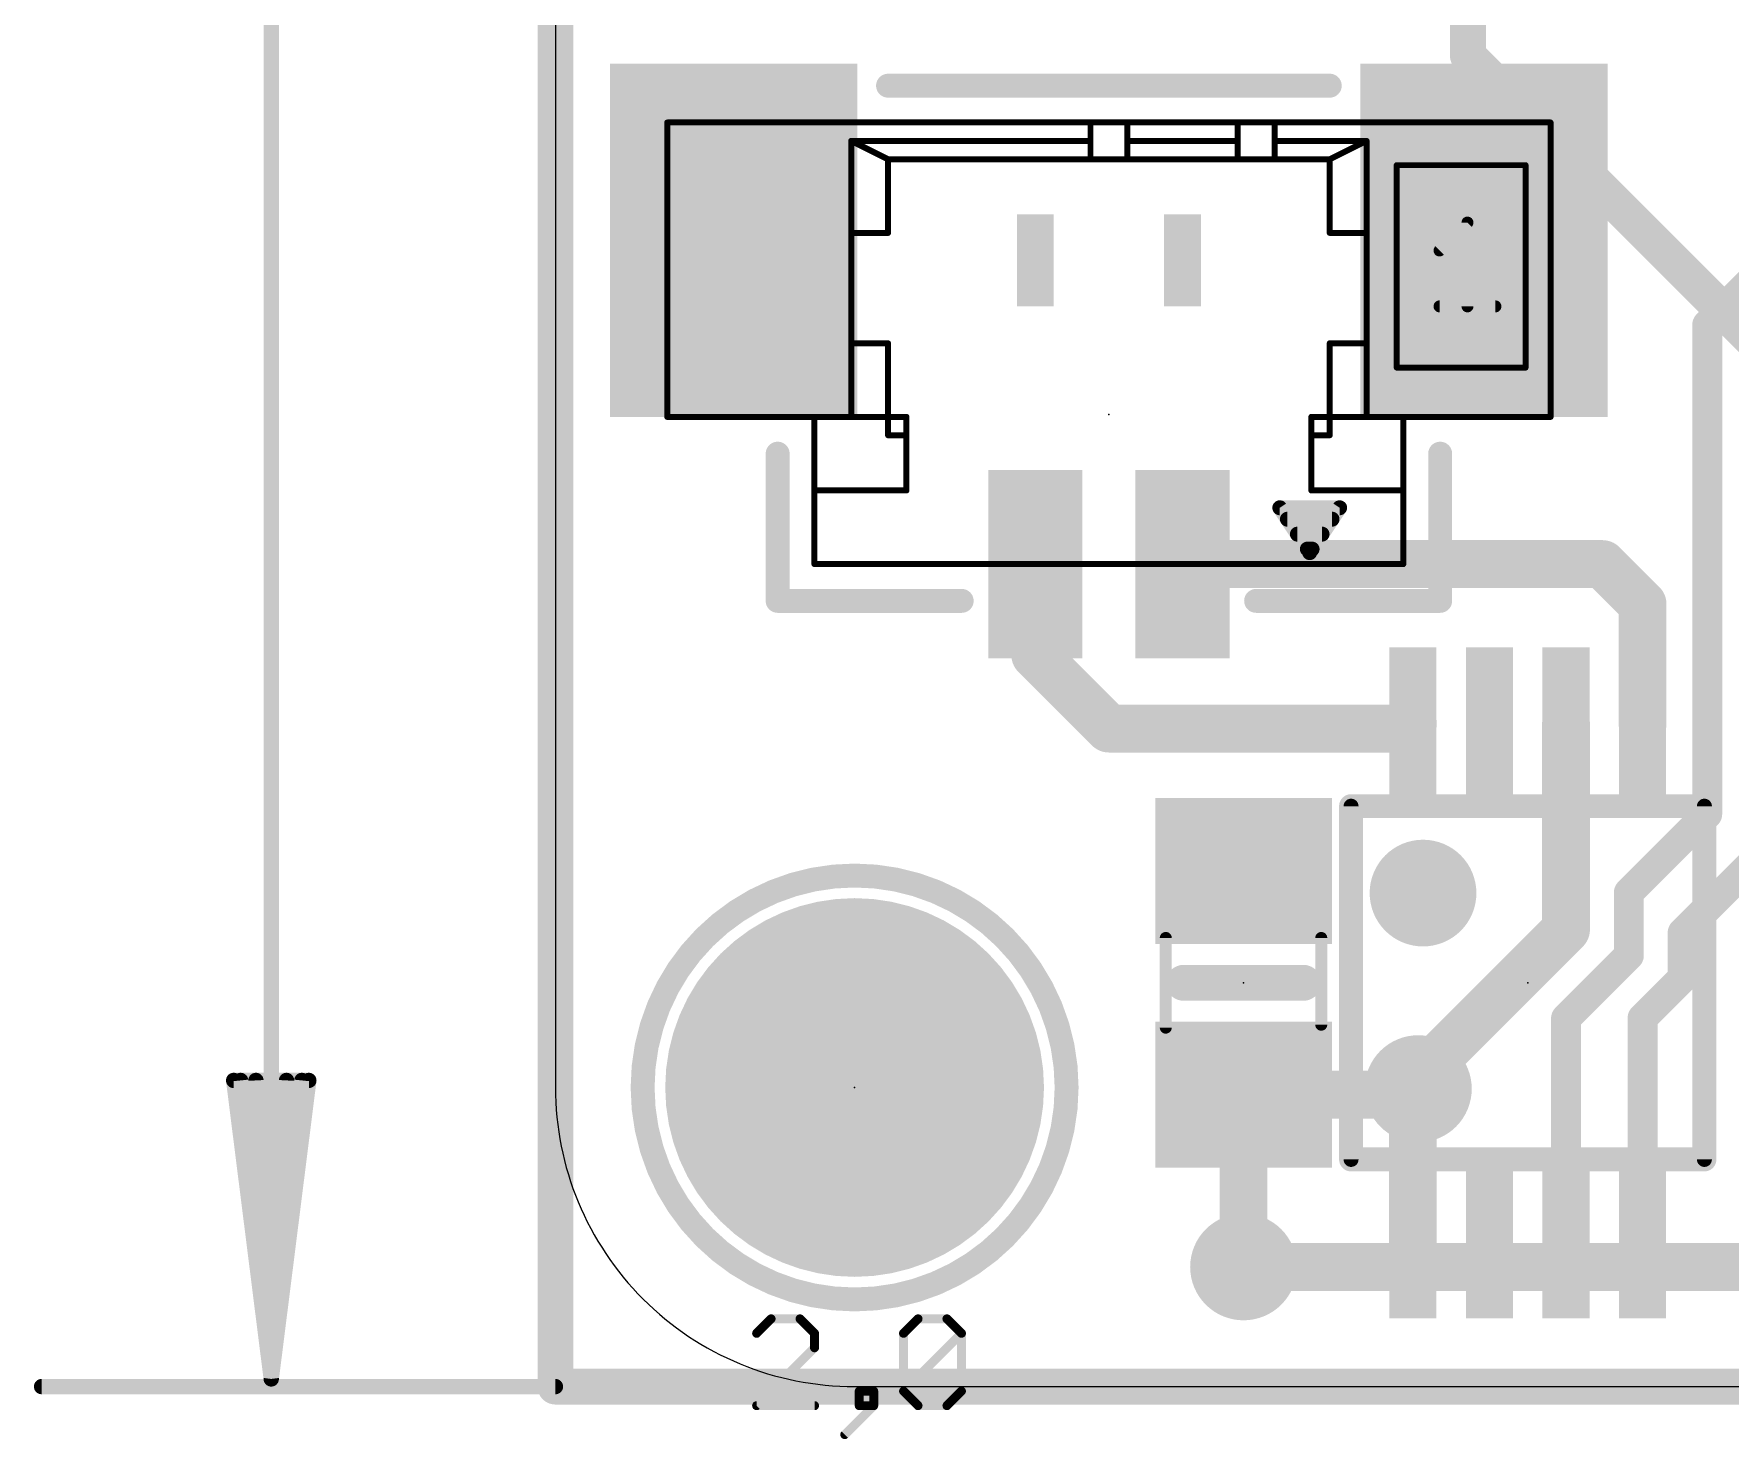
# Model space of a CAD drawing. Extents: x -4.8 to 37, y -3.4 to 41.2.
# Drawn here: x -4.43 to 9.97, y -0.45 to 11.49 of the extents above; entities that cross this region are included whole.
import ezdxf

# ---------------------------------------------------------------- set-up
doc = ezdxf.new("R2010")
doc.units = 0
for name, color, linetype in [('1', 12, 'CONTINUOUS'), ('16', 5, 'CONTINUOUS'), ('17', 110, 'CONTINUOUS'), ('18', 110, 'CONTINUOUS'), ('20', 53, 'CONTINUOUS'), ('21', 40, 'CONTINUOUS'), ('23', 53, 'CONTINUOUS'), ('47', 253, 'CONTINUOUS'), ('48', 253, 'CONTINUOUS'), ('51', 253, 'CONTINUOUS')]:
    doc.layers.add(name, color=color, linetype=linetype)

# ---------------------------------------------------------------- blocks, each defined once
blk = doc.blocks.new('RECT')
blk.add_solid([(-0.5, -0.5), (0.5, -0.5), (-0.5, 0.5), (0.5, 0.5)])
blk = doc.blocks.new('ROUNDP')
at = {"const_width": 0.5}
blk.add_lwpolyline([(0, -0.25, 1), (0, 0.25, 1), (0, -0.25)], format="xyb", dxfattribs=at)
blk = doc.blocks.new('ROUNDV')
at = {"const_width": 0.5}
blk.add_lwpolyline([(0, -0.25, 1), (0, 0.25, 1), (0, -0.25)], format="xyb", dxfattribs=at)

msp = doc.modelspace()

# ---------------------------------------------------------------- linework, layer by layer
at = {"layer": '1'}
for points, const_width in [([(0, 36.83), (0, 0)], 0.3048), ([(9.779, 9.017), (11.684, 10.922)], 0.254), ([(9.779, 4.861), (9.779, 9.017)], 0.254), ([(4.074, 6.985), (4.074, 6.213)], 0.4064), ([(5.324, 6.985), (8.89, 6.985)], 0.4064), ([(8.89, 6.985), (9.23, 6.645)], 0.4064), ([(9.23, 6.645), (9.23, 5.629)], 0.4064), ([(4.074, 6.213), (4.699, 5.588)], 0.4064), ([(4.699, 5.588), (7.239, 5.588)], 0.4064), ([(7.239, 5.588), (7.28, 5.629)], 0.4064), ([(8.58, 5.629), (8.58, 3.881)], 0.4064), ([(9.779, 4.861), (9.1134, 4.1954)], 0.254), ([(9.5706, 3.8556), (10.287, 4.572)], 0.254), ([(9.1134, 3.6601), (9.1134, 4.1954)], 0.254), ([(8.58, 3.881), (7.28, 2.581)], 0.4064), ([(9.5706, 3.4707), (9.5706, 3.8556)], 0.254), ([(8.58, 3.1267), (9.1134, 3.6601)], 0.254), ([(9.23, 3.1301), (9.5706, 3.4707)], 0.254), ([(8.58, 1.229), (8.58, 3.1267)], 0.254), ([(9.23, 1.229), (9.23, 3.1301)], 0.254), ([(7.178, 2.479), (7.28, 2.581)], 0.4064), ([(7.28, 2.581), (7.28, 1.229)], 0.4064), ([(5.842, 2.479), (7.178, 2.479)], 0.4064), ([(5.842, 2.479), (5.842, 1.016)], 0.4064), ([(0, 0), (30.48, 0)], 0.3048)]:
    msp.add_lwpolyline(points, dxfattribs=dict(at, const_width=const_width))
for points, const_width in [([(9.8425, 9.017, 1), (9.7155, 9.017)], 0.127), ([(9.7341, 9.0619, 1), (9.8239, 8.9721)], 0.127), ([(4.1756, 6.985, 1), (3.9724, 6.985)], 0.2032), ([(5.324, 7.0866, 1), (5.324, 6.8834)], 0.2032), ([(8.9618, 7.0568, 1), (8.8182, 6.9132)], 0.2032), ([(8.89, 6.8834, 1), (8.89, 7.0866)], 0.2032), ([(9.3316, 6.645, 1), (9.1284, 6.645)], 0.2032), ([(9.1582, 6.5732, 1), (9.3018, 6.7168)], 0.2032), ([(4.1458, 6.2848, 1), (4.0022, 6.1412)], 0.2032), ([(3.9724, 6.213, 1), (4.1756, 6.213)], 0.2032), ([(4.699, 5.6896, 1), (4.699, 5.4864)], 0.2032), ([(4.6272, 5.5162, 1), (4.7708, 5.6598)], 0.2032), ([(7.1672, 5.6598, 1), (7.3108, 5.5162)], 0.2032), ([(7.3518, 5.5572, 1), (7.2082, 5.7008)], 0.2032), ([(7.239, 5.4864, 1), (7.239, 5.6896)], 0.2032), ([(8.6816, 5.629, 1), (8.4784, 5.629)], 0.2032), ([(9.1284, 5.629, 1), (9.3316, 5.629)], 0.2032), ([(9.7155, 4.861, 1), (9.8425, 4.861)], 0.127), ([(9.8239, 4.8161, 1), (9.7341, 4.9059)], 0.127), ([(9.1769, 4.1954, 1), (9.0499, 4.1954)], 0.127), ([(9.0685, 4.2403, 1), (9.1583, 4.1505)], 0.127), ([(8.6518, 3.8092, 1), (8.5082, 3.9528)], 0.2032), ([(8.4784, 3.881, 1), (8.6816, 3.881)], 0.2032), ([(9.6341, 3.8556, 1), (9.5071, 3.8556)], 0.127), ([(9.5257, 3.9005, 1), (9.6155, 3.8107)], 0.127), ([(9.1583, 3.6152, 1), (9.0685, 3.705)], 0.127), ([(9.0499, 3.6601, 1), (9.1769, 3.6601)], 0.127), ([(9.5071, 3.4707, 1), (9.6341, 3.4707)], 0.127), ([(9.6155, 3.4258, 1), (9.5257, 3.5156)], 0.127), ([(8.6435, 3.1267, 1), (8.5165, 3.1267)], 0.127), ([(8.5351, 3.1716, 1), (8.6249, 3.0818)], 0.127), ([(9.2935, 3.1301, 1), (9.1665, 3.1301)], 0.127), ([(9.1851, 3.175, 1), (9.2749, 3.0852)], 0.127), ([(7.3816, 2.581, 1), (7.1784, 2.581)], 0.2032), ([(7.2082, 2.6528, 1), (7.3518, 2.5092)], 0.2032), ([(7.3518, 2.5092, 1), (7.2082, 2.6528)], 0.2032), ([(5.842, 2.5806, 1), (5.842, 2.3774)], 0.2032), ([(5.9436, 2.479, 1), (5.7404, 2.479)], 0.2032), ([(7.1062, 2.5508, 1), (7.2498, 2.4072)], 0.2032), ([(7.178, 2.3774, 1), (7.178, 2.5806)], 0.2032), ([(7.1784, 1.229, 1), (7.3816, 1.229)], 0.2032), ([(8.5165, 1.229, 1), (8.6435, 1.229)], 0.127), ([(9.1665, 1.229, 1), (9.2935, 1.229)], 0.127), ([(5.7404, 1.016, 1), (5.9436, 1.016)], 0.2032), ([(0, 0.0762, 1), (0, -0.0762)], 0.1524), ([(-0.0762, 0, 1), (0.0762, 0)], 0.1524)]:
    msp.add_lwpolyline(points, format="xyb", dxfattribs=dict(at, const_width=const_width))
at = {"layer": '16'}
for points, const_width in [([(0, 0), (0, 36.83)], 0.3048), ([(7.747, 34.163), (7.747, 11.303)], 0.3048), ([(7.747, 11.303), (11.938, 7.112)], 0.3048), ([(5.842, 1.016), (12.319, 1.016)], 0.4064), ([(30.48, 0), (0, 0)], 0.3048)]:
    msp.add_lwpolyline(points, dxfattribs=dict(at, const_width=const_width))
for points, const_width in [([(7.8009, 11.3569, 1), (7.6931, 11.2491)], 0.1524), ([(7.6708, 11.303, 1), (7.8232, 11.303)], 0.1524), ([(5.842, 1.1176, 1), (5.842, 0.9144)], 0.2032), ([(0, 0.0762, 1), (0, -0.0762)], 0.1524), ([(-0.0762, 0, 1), (0.0762, 0)], 0.1524)]:
    msp.add_lwpolyline(points, format="xyb", dxfattribs=dict(at, const_width=const_width))
at = {"layer": '20'}
for p, q in [((0, 34.29), (0, 2.54)), ((2.54, 0), (27.94, 0))]:
    msp.add_line(p, q, dxfattribs=at)
msp.add_arc((2.5391, 2.5391), 2.5391, 179.9807, 270.0193, dxfattribs=at)
at = {"layer": '21'}
for points, const_width in [([(2.824, 11.0475), (6.574, 11.0475)], 0.2032), ([(1.8865, 7.9225), (1.8865, 6.6724)], 0.2032), ([(7.5115, 6.6724), (7.5115, 7.9225)], 0.2032), ([(6.15, 7.463), (6.658, 7.463)], 0.127), ([(6.404, 7.082), (6.15, 7.463)], 0.127), ([(6.658, 7.463), (6.404, 7.082)], 0.127), ([(6.2147, 7.366), (6.5933, 7.366)], 0.127), ([(6.2993, 7.239), (6.5087, 7.239)], 0.127), ([(6.384, 7.112), (6.424, 7.112)], 0.127), ([(1.8865, 6.6724), (3.449, 6.6724)], 0.2032), ([(5.949, 6.6724), (7.5115, 6.6724)], 0.2032), ([(6.755, 4.929), (6.755, 1.929)], 0.2032), ([(9.755, 1.929), (9.755, 4.929)], 0.2032), ([(5.334, 3.429), (6.35, 3.429)], 0.3048)]:
    msp.add_lwpolyline(points, dxfattribs=dict(at, const_width=const_width))
for points, const_width in [([(2.824, 11.0983, 1), (2.824, 10.9967)], 0.1016), ([(6.574, 10.9967, 1), (6.574, 11.0983)], 0.1016), ([(1.9373, 7.9225, 1), (1.8357, 7.9225)], 0.1016), ([(7.5623, 7.9225, 1), (7.4607, 7.9225)], 0.1016), ([(6.1764, 7.4806, 1), (6.1236, 7.4454)], 0.0635), ([(6.15, 7.4947, 1), (6.15, 7.4313)], 0.0635), ([(6.6844, 7.4454, 1), (6.6316, 7.4806)], 0.0635), ([(6.658, 7.4313, 1), (6.658, 7.4947)], 0.0635), ([(6.2147, 7.3978, 1), (6.2147, 7.3343)], 0.0635), ([(6.5933, 7.3343, 1), (6.5933, 7.3978)], 0.0635), ([(6.2993, 7.2708, 1), (6.2993, 7.2073)], 0.0635), ([(6.5087, 7.2073, 1), (6.5087, 7.2708)], 0.0635), ([(6.384, 7.1437, 1), (6.384, 7.0803)], 0.0635), ([(6.3776, 7.0996, 1), (6.4304, 7.0644)], 0.0635), ([(6.3776, 7.0644, 1), (6.4304, 7.0996)], 0.0635), ([(6.424, 7.0803, 1), (6.424, 7.1437)], 0.0635), ([(1.8865, 6.7232, 1), (1.8865, 6.6216)], 0.1016), ([(3.449, 6.6216, 1), (3.449, 6.7232)], 0.1016), ([(5.949, 6.7232, 1), (5.949, 6.6216)], 0.1016), ([(7.5115, 6.6216, 1), (7.5115, 6.7232)], 0.1016), ([(1.8357, 6.6724, 1), (1.9373, 6.6724)], 0.1016), ([(7.4607, 6.6724, 1), (7.5623, 6.6724)], 0.1016), ([(6.8058, 4.929, 1), (6.7042, 4.929)], 0.1016), ([(9.8058, 4.929, 1), (9.7042, 4.929)], 0.1016), ([(2.54, 0.74, 1), (2.54, 4.34, 1), (2.54, 0.74)], 0.2032), ([(5.334, 3.5052, 1), (5.334, 3.3528)], 0.1524), ([(6.35, 3.3528, 1), (6.35, 3.5052)], 0.1524), ([(7.325, 2.379, 1), (7.325, 2.679, 1), (7.325, 2.379)], 0.6096), ([(6.7042, 1.929, 1), (6.8058, 1.929)], 0.1016), ([(9.7042, 1.929, 1), (9.8058, 1.929)], 0.1016)]:
    msp.add_lwpolyline(points, format="xyb", dxfattribs=dict(at, const_width=const_width))
at = {"layer": '23'}
for p in [(4.699, 8.255), (5.842, 3.429), (8.255, 3.429), (2.54, 2.54)]:
    msp.add_point(p, dxfattribs=at)
at = {"layer": '47', "const_width": 0.13}
for points in [[(-2.413, 36.765), (-2.413, 0.065)], [(-2.413, 0.065), (-2.7322, 2.6)], [(-2.7322, 2.6), (-2.0938, 2.6)], [(-2.413, 0.065), (-2.673, 2.6)], [(-2.413, 0.065), (-2.543, 2.6)], [(-2.0938, 2.6), (-2.413, 0.065)], [(-2.283, 2.6), (-2.413, 0.065)], [(-2.153, 2.6), (-2.413, 0.065)], [(0, 0), (-4.363, 0)]]:
    msp.add_lwpolyline(points, dxfattribs=at)
at = {"layer": '47', "const_width": 0.065}
for points in [[(-2.7, 2.6041, 1), (-2.7645, 2.5959)], [(-2.7322, 2.6325, 1), (-2.7322, 2.5675)], [(-2.6407, 2.6033, 1), (-2.7053, 2.5967)], [(-2.5105, 2.6017, 1), (-2.5755, 2.5983)], [(-2.2505, 2.5983, 1), (-2.3155, 2.6017)], [(-2.1207, 2.5967, 1), (-2.1853, 2.6033)], [(-2.0615, 2.5959, 1), (-2.126, 2.6041)], [(-2.0938, 2.5675, 1), (-2.0938, 2.6325)], [(-4.363, 0.0325, 1), (-4.363, -0.0325)], [(-2.4452, 0.0691, 1), (-2.3808, 0.0609)], [(-2.4453, 0.0683, 1), (-2.3807, 0.0617)], [(-2.4455, 0.0633, 1), (-2.3805, 0.0667)], [(-2.4455, 0.0667, 1), (-2.3805, 0.0633)], [(-2.4455, 0.065, 1), (-2.3805, 0.065)], [(-2.4453, 0.0617, 1), (-2.3807, 0.0683)], [(-2.4452, 0.0609, 1), (-2.3808, 0.0691)], [(0, -0.0325, 1), (0, 0.0325)]]:
    msp.add_lwpolyline(points, format="xyb", dxfattribs=at)
at = {"layer": '48', "const_width": 0.0762}
for points in [[(1.831, 0.5753), (1.7081, 0.4525)], [(2.0767, 0.5753), (1.831, 0.5753)], [(2.1996, 0.4525), (2.0767, 0.5753)], [(2.9555, 0.4525), (3.0783, 0.5753)], [(3.0783, 0.5753), (3.3241, 0.5753)], [(3.3241, 0.5753), (3.4469, 0.4525)], [(2.1996, 0.3296), (2.1996, 0.4525)], [(2.9555, -0.039), (2.9555, 0.4525)], [(2.9555, -0.039), (3.4469, 0.4525)], [(3.4469, 0.4525), (3.4469, -0.039)], [(1.7081, -0.1619), (2.1996, 0.3296)], [(2.1996, -0.1619), (1.7081, -0.1619)], [(2.4565, -0.4076), (2.7023, -0.1619)], [(2.7023, -0.039), (2.5794, -0.039)], [(2.5794, -0.039), (2.5794, -0.1619)], [(2.5794, -0.1619), (2.7023, -0.1619)], [(2.7023, -0.1619), (2.7023, -0.039)], [(3.0783, -0.1619), (2.9555, -0.039)], [(3.3241, -0.1619), (3.0783, -0.1619)], [(3.4469, -0.039), (3.3241, -0.1619)]]:
    msp.add_lwpolyline(points, dxfattribs=at)
at = {"layer": '48', "const_width": 0.0381}
for points in [[(1.831, 0.5944, 1), (1.831, 0.5563)], [(1.8444, 0.5619, 1), (1.8175, 0.5888)], [(2.0902, 0.5888, 1), (2.0632, 0.5619)], [(2.0767, 0.5563, 1), (2.0767, 0.5944)], [(3.0783, 0.5944, 1), (3.0783, 0.5563)], [(3.0918, 0.5619, 1), (3.0649, 0.5888)], [(3.3375, 0.5888, 1), (3.3106, 0.5619)], [(3.3241, 0.5563, 1), (3.3241, 0.5944)], [(1.6946, 0.4659, 1), (1.7216, 0.439)], [(2.2186, 0.4525, 1), (2.1805, 0.4525)], [(2.1861, 0.439, 1), (2.2131, 0.4659)], [(2.9745, 0.4525, 1), (2.9364, 0.4525)], [(2.942, 0.4659, 1), (2.9689, 0.439)], [(3.466, 0.4525, 1), (3.4279, 0.4525)], [(3.4604, 0.439, 1), (3.4335, 0.4659)], [(3.4335, 0.439, 1), (3.4604, 0.4659)], [(2.1805, 0.3296, 1), (2.2186, 0.3296)], [(2.2131, 0.3161, 1), (2.1861, 0.3431)], [(1.7081, -0.1429, 1), (1.7081, -0.181)], [(1.6946, -0.1484, 1), (1.7216, -0.1754)], [(2.1996, -0.181, 1), (2.1996, -0.1429)], [(2.5984, -0.039, 1), (2.5603, -0.039)], [(2.5603, -0.1619, 1), (2.5984, -0.1619)], [(2.5794, -0.02, 1), (2.5794, -0.0581)], [(2.5794, -0.1429, 1), (2.5794, -0.181)], [(2.7213, -0.039, 1), (2.6832, -0.039)], [(2.6832, -0.1619, 1), (2.7213, -0.1619)], [(2.7157, -0.1754, 1), (2.6888, -0.1484)], [(2.7023, -0.0581, 1), (2.7023, -0.02)], [(2.7023, -0.181, 1), (2.7023, -0.1429)], [(2.9364, -0.039, 1), (2.9745, -0.039)], [(2.9689, -0.0256, 1), (2.942, -0.0525)], [(2.942, -0.0256, 1), (2.9689, -0.0525)], [(3.0783, -0.1429, 1), (3.0783, -0.181)], [(3.0649, -0.1754, 1), (3.0918, -0.1484)], [(3.3106, -0.1484, 1), (3.3375, -0.1754)], [(3.3241, -0.181, 1), (3.3241, -0.1429)], [(3.4279, -0.039, 1), (3.466, -0.039)], [(3.4604, -0.0525, 1), (3.4335, -0.0256)], [(2.443, -0.3942, 1), (2.47, -0.4211)]]:
    msp.add_lwpolyline(points, format="xyb", dxfattribs=at)
at = {"layer": '51'}
for points, const_width in [([(4.5427, 10.735), (0.949, 10.735)], 0.0508), ([(0.949, 10.735), (0.949, 8.235)], 0.0508), ([(4.8552, 10.735), (4.5427, 10.735)], 0.0508), ([(4.5427, 10.735), (4.5427, 10.4225)], 0.0508), ([(5.7928, 10.735), (4.8552, 10.735)], 0.0508), ([(4.8552, 10.735), (4.8552, 10.4225)], 0.0508), ([(5.7928, 10.5788), (5.7928, 10.735)], 0.0508), ([(5.7928, 10.735), (6.1053, 10.735)], 0.0508), ([(8.449, 10.735), (6.1053, 10.735)], 0.0508), ([(6.1053, 10.735), (6.1053, 10.5788)], 0.0508), ([(8.449, 8.235), (8.449, 10.735)], 0.0508), ([(2.5115, 9.7975), (2.5115, 10.5788)], 0.0508), ([(2.5115, 10.5788), (4.5427, 10.5788)], 0.0508), ([(2.824, 10.4225), (2.5115, 10.5788)], 0.0508), ([(4.8552, 10.5788), (5.7928, 10.5788)], 0.0508), ([(5.7928, 10.5788), (5.7928, 10.4225)], 0.0508), ([(6.1053, 10.5788), (6.8865, 10.5788)], 0.0508), ([(6.1053, 10.5788), (6.1053, 10.4225)], 0.0508), ([(6.574, 10.4225), (6.8865, 10.5788)], 0.0508), ([(6.8865, 10.5788), (6.8866, 10.5788)], 0.0508), ([(6.8866, 10.5788), (6.8866, 9.7975)], 0.0508), ([(2.8239, 10.4225), (2.824, 10.4225)], 0.0508), ([(2.8239, 10.4225), (2.8239, 9.7975)], 0.0508), ([(2.824, 10.4225), (4.5427, 10.4225)], 0.0508), ([(4.5427, 10.4225), (4.8552, 10.4225)], 0.0508), ([(4.8552, 10.4225), (5.7928, 10.4225)], 0.0508), ([(5.7928, 10.4225), (6.1053, 10.4225)], 0.0508), ([(6.1053, 10.4225), (6.574, 10.4225)], 0.0508), ([(6.574, 10.4225), (6.5741, 10.4225)], 0.0508), ([(6.5741, 10.4225), (6.5741, 9.7976)], 0.0508), ([(7.1428, 10.3725), (8.2366, 10.3725)], 0.0508), ([(7.1428, 8.6537), (7.1428, 10.3725)], 0.0508), ([(8.2366, 10.3725), (8.2366, 8.6537)], 0.0508), ([(2.5116, 8.86), (2.5115, 9.7975)], 0.0508), ([(2.8239, 9.7975), (2.5115, 9.7975)], 0.0508), ([(6.5741, 9.7975), (6.8866, 9.7975)], 0.0508), ([(6.8866, 9.7975), (6.8865, 8.86)], 0.0508), ([(7.5061, 9.6478), (7.7434, 9.8851)], 0.1016), ([(7.7434, 9.8851), (7.7434, 9.1733)], 0.1016), ([(7.5061, 9.1733), (7.9806, 9.1733)], 0.1016), ([(2.5115, 8.235), (2.5116, 8.86)], 0.0508), ([(2.5116, 8.86), (2.8239, 8.86)], 0.0508), ([(2.8239, 8.86), (2.8239, 8.235)], 0.0508), ([(6.8865, 8.86), (6.5741, 8.86)], 0.0508), ([(6.5741, 8.86), (6.5741, 8.235)], 0.0508), ([(6.8865, 8.86), (6.8865, 8.235)], 0.0508), ([(8.2366, 8.6537), (7.1428, 8.6537)], 0.0508), ([(0.949, 8.235), (2.199, 8.235)], 0.0508), ([(2.199, 8.235), (2.199, 7.61)], 0.0508), ([(2.5115, 8.235), (2.199, 8.235)], 0.0508), ([(2.8239, 8.235), (2.5115, 8.235)], 0.0508), ([(2.824, 8.235), (2.8239, 8.235)], 0.0508), ([(2.9802, 8.235), (2.824, 8.235)], 0.0508), ([(2.824, 8.235), (2.824, 8.0788)], 0.0508), ([(2.9802, 8.235), (2.9802, 8.0788)], 0.0508), ([(6.574, 8.235), (6.4178, 8.235)], 0.0508), ([(6.4178, 8.235), (6.4178, 8.0788)], 0.0508), ([(6.5741, 8.235), (6.574, 8.235)], 0.0508), ([(6.574, 8.235), (6.574, 8.0788)], 0.0508), ([(6.8865, 8.235), (6.5741, 8.235)], 0.0508), ([(6.8865, 8.235), (7.199, 8.235)], 0.0508), ([(7.199, 7.61), (7.199, 8.235)], 0.0508), ([(7.199, 8.235), (8.449, 8.235)], 0.0508), ([(2.824, 8.0788), (2.9802, 8.0788)], 0.0508), ([(2.9802, 8.0788), (2.9802, 7.61)], 0.0508), ([(6.4178, 8.0788), (6.4178, 7.61)], 0.0508), ([(6.574, 8.0788), (6.4178, 8.0788)], 0.0508), ([(2.199, 7.61), (2.199, 6.985)], 0.0508), ([(2.9802, 7.61), (2.199, 7.61)], 0.0508), ([(6.4178, 7.61), (7.199, 7.61)], 0.0508), ([(7.199, 6.985), (7.199, 7.61)], 0.0508), ([(2.199, 6.985), (7.199, 6.985)], 0.0508), ([(9.755, 4.929), (6.755, 4.929)], 0.2032), ([(6.755, 4.929), (6.755, 1.929)], 0.127), ([(9.755, 1.929), (9.755, 4.929)], 0.127), ([(5.182, 3.048), (5.182, 3.81)], 0.1016), ([(6.502, 3.073), (6.502, 3.81)], 0.1016), ([(6.755, 1.929), (9.755, 1.929)], 0.2032)]:
    msp.add_lwpolyline(points, dxfattribs=dict(at, const_width=const_width))
for points, const_width in [([(0.949, 10.7477, 1), (0.949, 10.7223)], 0.0254), ([(0.9617, 10.735, 1), (0.9363, 10.735)], 0.0254), ([(4.5427, 10.7477, 1), (4.5427, 10.7223)], 0.0254), ([(4.5554, 10.735, 1), (4.53, 10.735)], 0.0254), ([(4.5427, 10.7223, 1), (4.5427, 10.7477)], 0.0254), ([(4.8552, 10.7477, 1), (4.8552, 10.7223)], 0.0254), ([(4.8679, 10.735, 1), (4.8425, 10.735)], 0.0254), ([(4.8552, 10.7223, 1), (4.8552, 10.7477)], 0.0254), ([(5.8055, 10.735, 1), (5.7801, 10.735)], 0.0254), ([(5.7928, 10.7477, 1), (5.7928, 10.7223)], 0.0254), ([(5.7928, 10.7223, 1), (5.7928, 10.7477)], 0.0254), ([(6.1053, 10.7477, 1), (6.1053, 10.7223)], 0.0254), ([(6.118, 10.735, 1), (6.0926, 10.735)], 0.0254), ([(6.1053, 10.7223, 1), (6.1053, 10.7477)], 0.0254), ([(8.4617, 10.735, 1), (8.4363, 10.735)], 0.0254), ([(8.449, 10.7223, 1), (8.449, 10.7477)], 0.0254), ([(2.5242, 10.5788, 1), (2.4988, 10.5788)], 0.0254), ([(2.5115, 10.5915, 1), (2.5115, 10.5661)], 0.0254), ([(2.5172, 10.5902, 1), (2.5058, 10.5674)], 0.0254), ([(4.5427, 10.5661, 1), (4.5427, 10.5915)], 0.0254), ([(4.8552, 10.5915, 1), (4.8552, 10.5661)], 0.0254), ([(5.8055, 10.5788, 1), (5.7801, 10.5788)], 0.0254), ([(5.7801, 10.5788, 1), (5.8055, 10.5788)], 0.0254), ([(5.7928, 10.5661, 1), (5.7928, 10.5915)], 0.0254), ([(6.1053, 10.5915, 1), (6.1053, 10.5661)], 0.0254), ([(6.118, 10.5788, 1), (6.0926, 10.5788)], 0.0254), ([(6.0926, 10.5788, 1), (6.118, 10.5788)], 0.0254), ([(6.8865, 10.5915, 1), (6.8865, 10.5661)], 0.0254), ([(6.8993, 10.5788, 1), (6.8739, 10.5788)], 0.0254), ([(6.8922, 10.5674, 1), (6.8808, 10.5902)], 0.0254), ([(6.8865, 10.5661, 1), (6.8865, 10.5915)], 0.0254), ([(6.8866, 10.5661, 1), (6.8866, 10.5915)], 0.0254), ([(2.8239, 10.4352, 1), (2.8239, 10.4098)], 0.0254), ([(2.8366, 10.4225, 1), (2.8112, 10.4225)], 0.0254), ([(2.824, 10.4352, 1), (2.824, 10.4098)], 0.0254), ([(2.8183, 10.4111, 1), (2.8297, 10.4339)], 0.0254), ([(2.824, 10.4098, 1), (2.824, 10.4352)], 0.0254), ([(4.5427, 10.4352, 1), (4.5427, 10.4098)], 0.0254), ([(4.53, 10.4225, 1), (4.5554, 10.4225)], 0.0254), ([(4.5427, 10.4098, 1), (4.5427, 10.4352)], 0.0254), ([(4.8552, 10.4352, 1), (4.8552, 10.4098)], 0.0254), ([(4.8425, 10.4225, 1), (4.8679, 10.4225)], 0.0254), ([(4.8552, 10.4098, 1), (4.8552, 10.4352)], 0.0254), ([(5.7928, 10.4352, 1), (5.7928, 10.4098)], 0.0254), ([(5.7801, 10.4225, 1), (5.8055, 10.4225)], 0.0254), ([(5.7928, 10.4098, 1), (5.7928, 10.4352)], 0.0254), ([(6.1053, 10.4352, 1), (6.1053, 10.4098)], 0.0254), ([(6.0926, 10.4225, 1), (6.118, 10.4225)], 0.0254), ([(6.1053, 10.4098, 1), (6.1053, 10.4352)], 0.0254), ([(6.574, 10.4352, 1), (6.574, 10.4098)], 0.0254), ([(6.5683, 10.4339, 1), (6.5797, 10.4111)], 0.0254), ([(6.5868, 10.4225, 1), (6.5614, 10.4225)], 0.0254), ([(6.574, 10.4098, 1), (6.574, 10.4352)], 0.0254), ([(6.5741, 10.4098, 1), (6.5741, 10.4352)], 0.0254), ([(7.1428, 10.3852, 1), (7.1428, 10.3598)], 0.0254), ([(7.1555, 10.3725, 1), (7.1301, 10.3725)], 0.0254), ([(8.2493, 10.3725, 1), (8.2239, 10.3725)], 0.0254), ([(8.2366, 10.3598, 1), (8.2366, 10.3852)], 0.0254), ([(2.5242, 9.7975, 1), (2.4988, 9.7975)], 0.0254), ([(2.5115, 9.8102, 1), (2.5115, 9.7848)], 0.0254), ([(2.4988, 9.7975, 1), (2.5242, 9.7975)], 0.0254), ([(2.8112, 9.7975, 1), (2.8366, 9.7975)], 0.0254), ([(2.8239, 9.7848, 1), (2.8239, 9.8102)], 0.0254), ([(6.5741, 9.8102, 1), (6.5741, 9.7848)], 0.0254), ([(6.5614, 9.7976, 1), (6.5868, 9.7976)], 0.0254), ([(6.8993, 9.7975, 1), (6.8739, 9.7975)], 0.0254), ([(6.8739, 9.7975, 1), (6.8993, 9.7975)], 0.0254), ([(6.8866, 9.7848, 1), (6.8866, 9.8102)], 0.0254), ([(7.7688, 9.8851, 1), (7.718, 9.8851)], 0.0508), ([(7.7613, 9.8671, 1), (7.7254, 9.9031)], 0.0508), ([(7.4881, 9.6658, 1), (7.5241, 9.6299)], 0.0508), ([(7.5061, 9.1987, 1), (7.5061, 9.1479)], 0.0508), ([(7.9806, 9.1479, 1), (7.9806, 9.1987)], 0.0508), ([(7.718, 9.1733, 1), (7.7688, 9.1733)], 0.0508), ([(2.5243, 8.86, 1), (2.4989, 8.86)], 0.0254), ([(2.5116, 8.8727, 1), (2.5116, 8.8473)], 0.0254), ([(2.4989, 8.86, 1), (2.5243, 8.86)], 0.0254), ([(2.8366, 8.86, 1), (2.8112, 8.86)], 0.0254), ([(2.8239, 8.8473, 1), (2.8239, 8.8727)], 0.0254), ([(6.5741, 8.8727, 1), (6.5741, 8.8473)], 0.0254), ([(6.5868, 8.86, 1), (6.5614, 8.86)], 0.0254), ([(6.8992, 8.86, 1), (6.8738, 8.86)], 0.0254), ([(6.8738, 8.86, 1), (6.8992, 8.86)], 0.0254), ([(6.8865, 8.8473, 1), (6.8865, 8.8727)], 0.0254), ([(7.1428, 8.6664, 1), (7.1428, 8.641)], 0.0254), ([(7.1301, 8.6537, 1), (7.1555, 8.6537)], 0.0254), ([(8.2239, 8.6537, 1), (8.2493, 8.6537)], 0.0254), ([(8.2366, 8.641, 1), (8.2366, 8.6664)], 0.0254), ([(0.949, 8.2477, 1), (0.949, 8.2223)], 0.0254), ([(0.9363, 8.235, 1), (0.9617, 8.235)], 0.0254), ([(2.2117, 8.235, 1), (2.1863, 8.235)], 0.0254), ([(2.199, 8.2477, 1), (2.199, 8.2223)], 0.0254), ([(2.199, 8.2223, 1), (2.199, 8.2477)], 0.0254), ([(2.5115, 8.2477, 1), (2.5115, 8.2223)], 0.0254), ([(2.4988, 8.235, 1), (2.5242, 8.235)], 0.0254), ([(2.5115, 8.2223, 1), (2.5115, 8.2477)], 0.0254), ([(2.8239, 8.2477, 1), (2.8239, 8.2223)], 0.0254), ([(2.8112, 8.235, 1), (2.8366, 8.235)], 0.0254), ([(2.824, 8.2477, 1), (2.824, 8.2223)], 0.0254), ([(2.8367, 8.235, 1), (2.8113, 8.235)], 0.0254), ([(2.8239, 8.2223, 1), (2.8239, 8.2477)], 0.0254), ([(2.824, 8.2223, 1), (2.824, 8.2477)], 0.0254), ([(2.9929, 8.235, 1), (2.9675, 8.235)], 0.0254), ([(2.9802, 8.2223, 1), (2.9802, 8.2477)], 0.0254), ([(6.4178, 8.2477, 1), (6.4178, 8.2223)], 0.0254), ([(6.4305, 8.235, 1), (6.4051, 8.235)], 0.0254), ([(6.574, 8.2477, 1), (6.574, 8.2223)], 0.0254), ([(6.5867, 8.235, 1), (6.5613, 8.235)], 0.0254), ([(6.5741, 8.2477, 1), (6.5741, 8.2223)], 0.0254), ([(6.5614, 8.235, 1), (6.5868, 8.235)], 0.0254), ([(6.574, 8.2223, 1), (6.574, 8.2477)], 0.0254), ([(6.5741, 8.2223, 1), (6.5741, 8.2477)], 0.0254), ([(6.8865, 8.2477, 1), (6.8865, 8.2223)], 0.0254), ([(6.8738, 8.235, 1), (6.8992, 8.235)], 0.0254), ([(6.8865, 8.2223, 1), (6.8865, 8.2477)], 0.0254), ([(7.2117, 8.235, 1), (7.1863, 8.235)], 0.0254), ([(7.199, 8.2477, 1), (7.199, 8.2223)], 0.0254), ([(7.199, 8.2223, 1), (7.199, 8.2477)], 0.0254), ([(8.4363, 8.235, 1), (8.4617, 8.235)], 0.0254), ([(8.449, 8.2223, 1), (8.449, 8.2477)], 0.0254), ([(2.824, 8.0915, 1), (2.824, 8.0661)], 0.0254), ([(2.8113, 8.0788, 1), (2.8367, 8.0788)], 0.0254), ([(2.9929, 8.0788, 1), (2.9675, 8.0788)], 0.0254), ([(2.9675, 8.0788, 1), (2.9929, 8.0788)], 0.0254), ([(2.9802, 8.0661, 1), (2.9802, 8.0915)], 0.0254), ([(6.4305, 8.0788, 1), (6.4051, 8.0788)], 0.0254), ([(6.4178, 8.0915, 1), (6.4178, 8.0661)], 0.0254), ([(6.4051, 8.0788, 1), (6.4305, 8.0788)], 0.0254), ([(6.5613, 8.0788, 1), (6.5867, 8.0788)], 0.0254), ([(6.574, 8.0661, 1), (6.574, 8.0915)], 0.0254), ([(2.2117, 7.61, 1), (2.1863, 7.61)], 0.0254), ([(2.199, 7.6227, 1), (2.199, 7.5973)], 0.0254), ([(2.9802, 7.5973, 1), (2.9802, 7.6227)], 0.0254), ([(6.4178, 7.6227, 1), (6.4178, 7.5973)], 0.0254), ([(7.2117, 7.61, 1), (7.1863, 7.61)], 0.0254), ([(7.199, 7.5973, 1), (7.199, 7.6227)], 0.0254), ([(2.1863, 7.61, 1), (2.2117, 7.61)], 0.0254), ([(2.9675, 7.61, 1), (2.9929, 7.61)], 0.0254), ([(6.4051, 7.61, 1), (6.4305, 7.61)], 0.0254), ([(7.1863, 7.61, 1), (7.2117, 7.61)], 0.0254), ([(2.199, 6.9977, 1), (2.199, 6.9723)], 0.0254), ([(2.1863, 6.985, 1), (2.2117, 6.985)], 0.0254), ([(7.1863, 6.985, 1), (7.2117, 6.985)], 0.0254), ([(7.199, 6.9723, 1), (7.199, 6.9977)], 0.0254), ([(6.755, 4.9798, 1), (6.755, 4.8782)], 0.1016), ([(6.7867, 4.929, 1), (6.7233, 4.929)], 0.0635), ([(9.7868, 4.929, 1), (9.7233, 4.929)], 0.0635), ([(9.755, 4.8782, 1), (9.755, 4.9798)], 0.1016), ([(5.2074, 3.81, 1), (5.1566, 3.81)], 0.0508), ([(6.5274, 3.81, 1), (6.4766, 3.81)], 0.0508), ([(5.1566, 3.048, 1), (5.2074, 3.048)], 0.0508), ([(6.4766, 3.073, 1), (6.5274, 3.073)], 0.0508), ([(6.755, 1.9798, 1), (6.755, 1.8782)], 0.1016), ([(9.755, 1.8782, 1), (9.755, 1.9798)], 0.1016), ([(6.7233, 1.929, 1), (6.7867, 1.929)], 0.0635), ([(9.7233, 1.929, 1), (9.7868, 1.929)], 0.0635)]:
    msp.add_lwpolyline(points, format="xyb", dxfattribs=dict(at, const_width=const_width))

# ---------------------------------------------------------------- block references
at = {"layer": '1'}
for p, xscale, yscale, rotation in [((1.514, 9.735), 3, 2.1, 270), ((7.884, 9.735), 3, 2.1, 270), ((4.074, 6.985), 0.8, 1.6, 180), ((5.324, 6.985), 0.8, 1.6, 180), ((7.28, 5.629), 1.3, 0.4, 90), ((7.93, 5.629), 1.3, 0.4, 90), ((8.58, 5.629), 1.3, 0.4, 90), ((9.23, 5.629), 1.3, 0.4, 90), ((5.842, 4.379), 1.24, 1.5, 90), ((5.842, 2.479), 1.24, 1.5, 90), ((7.28, 1.229), 1.3, 0.4, 90), ((7.93, 1.229), 1.3, 0.4, 90), ((8.58, 1.229), 1.3, 0.4, 90), ((9.23, 1.229), 1.3, 0.4, 90)]:
    msp.add_blockref('RECT', p, dxfattribs=dict(at, xscale=xscale, yscale=yscale, rotation=rotation))
at = {"layer": '17', "xscale": 3.216, "yscale": 3.216}
msp.add_blockref('ROUNDP', (2.54, 2.54), dxfattribs=at)
msp.add_blockref('ROUNDP', (2.54, 2.54), dxfattribs=at)
at = {"layer": '18', "xscale": 0.9064, "yscale": 0.9064}
for p in [(7.366, 4.191), (7.366, 4.191), (5.842, 1.016), (5.842, 1.016)]:
    msp.add_blockref('ROUNDV', p, dxfattribs=at)
at = {"layer": '51', "xscale": 0.3125, "yscale": 0.7813}
for p in [(4.0739, 9.5632), (5.3241, 9.5632)]:
    msp.add_blockref('RECT', p, dxfattribs=at)
at = {"layer": '51', "xscale": 0.7501, "yscale": 1.4501, "rotation": 90}
for p in [(5.8409, 4.1597), (5.8409, 2.7119)]:
    msp.add_blockref('RECT', p, dxfattribs=at)

doc.saveas('drawing.dxf')
